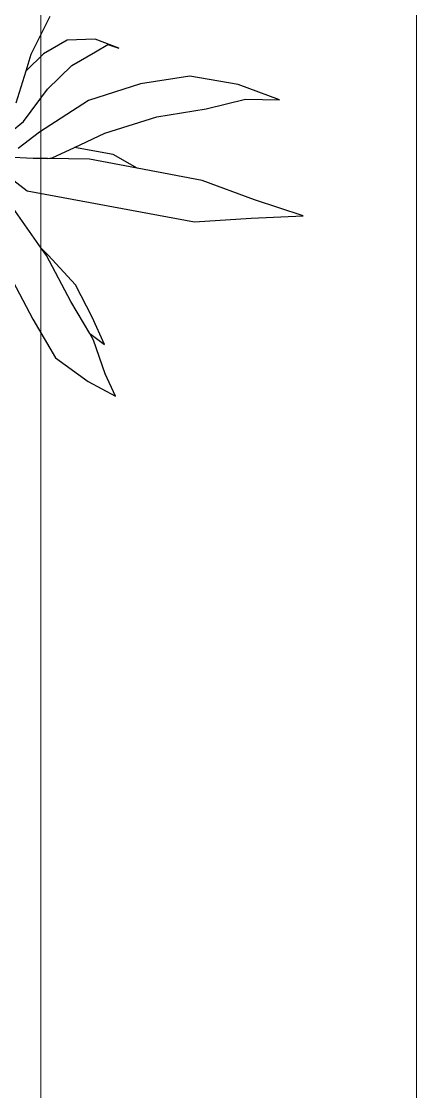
# Model space of a CAD drawing. Header units: metres. Extents: x -22 to 564, y 0 to 143.
# Drawn here: x 302.8124 to 302.9176, y 45.5516 to 45.836 of the extents above; entities that cross this region are included whole.
import ezdxf

# ---------------------------------------------------------------- set-up
doc = ezdxf.new("R2010")
doc.units = ezdxf.units.M
doc.layers.add('XREF 3N NEURO-ONCOLOGIA$0$AMBIENTACION', color=1, linetype='Continuous')
doc.layers.add('XREF 3N NEURO-ONCOLOGIA$0$MUROS DE TABLAROCA', color=150, linetype='Continuous', lineweight=13)

# ---------------------------------------------------------------- blocks, each defined once
blk = doc.blocks.new('XREF 3N NEURO-ONCOLOGIA$0$PLANTA CIRCULAR-02')
at = {"layer": 'XREF 3N NEURO-ONCOLOGIA$0$AMBIENTACION', "color": 72}
for p, q in [((0.21631, 0.3323), (0.21748, 0.35824)), ((0.21748, 0.35824), (0.22556, 0.33403)), ((0.27543, 0.34651), (0.28313, 0.32582)), ((0.27581, 0.32946), (0.27543, 0.34651)), ((0.21445, 0.30396), (0.21631, 0.3323)), ((0.22556, 0.33403), (0.23523, 0.30784)), ((0.27089, 0.30973), (0.27581, 0.32946)), ((0.28313, 0.32582), (0.28732, 0.30156)), ((0.23523, 0.30784), (0.24129, 0.27534)), ((0.26698, 0.28504), (0.27089, 0.30973)), ((0.23008, 0.22031), (0.21445, 0.30396)), ((0.28732, 0.30156), (0.2834, 0.27687)), ((0.25875, 0.25907), (0.26698, 0.28504)), ((0.24129, 0.27534), (0.24577, 0.25139)), ((0.24129, 0.27534), (0.2481, 0.26327)), ((0.2834, 0.27687), (0.27518, 0.2509)), ((0.12738, 0.26441), (0.13865, 0.25925)), ((0.13472, 0.25078), (0.12738, 0.26441)), ((0.2481, 0.26327), (0.25171, 0.24393)), ((0.30124, 0.26613), (0.30572, 0.25423)), ((0.30316, 0.26057), (0.30124, 0.26613)), ((0.13865, 0.25925), (0.15544, 0.25348)), ((0.15331, 0.25898), (0.16693, 0.25285)), ((0.15874, 0.25154), (0.15331, 0.25898)), ((0.25171, 0.24393), (0.25875, 0.25907)), ((0.29952, 0.25444), (0.30316, 0.26057)), ((0.15544, 0.25348), (0.15874, 0.25154)), ((0.15874, 0.25154), (0.17469, 0.24217)), ((0.16693, 0.25285), (0.18311, 0.24439)), ((0.24577, 0.25139), (0.24611, 0.23048)), ((0.29263, 0.24269), (0.29952, 0.25444)), ((0.30572, 0.25423), (0.30528, 0.24021)), ((0.1466, 0.23446), (0.13472, 0.25078)), ((0.27518, 0.2509), (0.25932, 0.22648)), ((0.17469, 0.24217), (0.19763, 0.23)), ((0.18311, 0.24439), (0.1979, 0.23083)), ((0.24655, 0.23283), (0.25171, 0.24393)), ((0.28082, 0.23051), (0.29263, 0.24269)), ((0.30528, 0.24021), (0.29839, 0.22846)), ((0.16585, 0.22315), (0.1466, 0.23446)), ((0.19763, 0.23), (0.20139, 0.22734)), ((0.1979, 0.23083), (0.20139, 0.22734)), ((0.24611, 0.23048), (0.24655, 0.23283)), ((0.24611, 0.23048), (0.24623, 0.22333)), ((0.26457, 0.21836), (0.28082, 0.23051)), ((0.29822, 0.22232), (0.31723, 0.23172)), ((0.20139, 0.22734), (0.2214, 0.2132)), ((0.25932, 0.22648), (0.25108, 0.2157)), ((0.29839, 0.22846), (0.28997, 0.21977)), ((0.18805, 0.21137), (0.16585, 0.22315)), ((0.23684, 0.21148), (0.23008, 0.22031)), ((0.24623, 0.22333), (0.24686, 0.21018)), ((0.27398, 0.21483), (0.28997, 0.21977)), ((0.28997, 0.21977), (0.29822, 0.22232)), ((0.25013, 0.20061), (0.26457, 0.21836))]:
    blk.add_line(p, q, dxfattribs=at)
blk = doc.blocks.new('XREF 3N NEURO-ONCOLOGIA')
at = {"layer": 'XREF 3N NEURO-ONCOLOGIA$0$MUROS DE TABLAROCA'}
for p, q in [((13.10796, 34.41103), (13.70796, 34.41103)), ((13.10796, 34.31103), (13.80796, 34.31103))]:
    blk.add_line(p, q, dxfattribs=at)
at = {"color": 2, "xscale": -0.5320720665645394, "yscale": 0.5320720665645394, "zscale": 0.5320720665645394, "rotation": 180}
blk.add_blockref('XREF 3N NEURO-ONCOLOGIA$0$PLANTA CIRCULAR-02', (13.40154, 34.53187), dxfattribs=at)

msp = doc.modelspace()

# ---------------------------------------------------------------- block references
at = {"rotation": 90}
msp.add_blockref('XREF 3N NEURO-ONCOLOGIA', (337.22862, 32.26709), dxfattribs=at)

doc.saveas('drawing.dxf')
